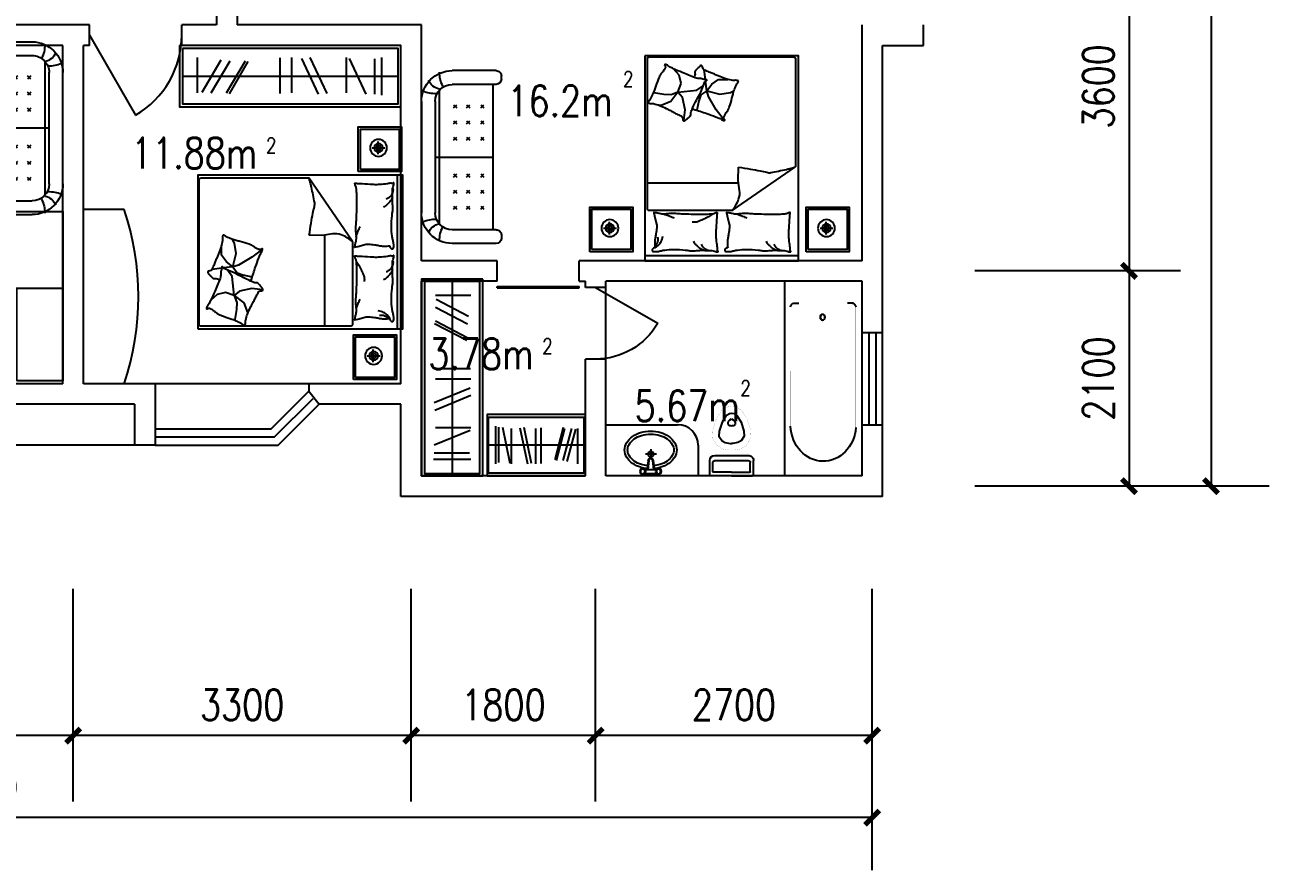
# Model space of a CAD drawing. Header units: millimetres. Extents: x 879 to 37248, y 402 to 36770.
# Drawn here: x 25078 to 37221, y 402 to 8648 of the extents above; entities that cross this region are included whole.
import ezdxf
from ezdxf.enums import TextEntityAlignment as Align

# ---------------------------------------------------------------- set-up
doc = ezdxf.new("R2010")
doc.units = ezdxf.units.MM
for name, color, linetype in [('AXIS', 3, 'Continuous'), ('GROUND', 2, 'Continuous'), ('J', 8, 'Continuous'), ('PUB_TEXT', 7, 'Continuous'), ('PUB_WINDW', 7, 'Continuous'), ('WALL', 255, 'Continuous'), ('WD', 7, 'Continuous'), ('WINDOW', 2, 'Continuous')]:
    doc.layers.add(name, color=color, linetype=linetype)
doc.styles.add('DIM_FONT', font='SIMPLEX', dxfattribs={"width": 0.8})
doc.styles.add('SIMPLEX', font='SIMPLEX.SHX')
doc.styles.get("Standard").update_dxf_attribs({"font": 'arial.ttf'})
doc.dimstyles.new('AXIS', dxfattribs={"dimtxt": 300, "dimasz": 1, "dimexe": 250, "dimexo": 300, "dimgap": 0.09, "dimtad": 1, "dimdec": 0, "dimzin": 0, "dimdsep": 46, "dimtxsty": 'DIM_FONT', "dimblk": '_DIMX', "dimcen": 0.09, "dimse1": 1, "dimse2": 1, "dimclrt": 7, "dimadec": 0, "dimazin": 0, "dimtfac": 1, "dimtdec": 0, "dimtix": 1, "dimtmove": 2, "dimatfit": 3, "dimldrblk": '_DIMX', "dimfxl": 1, "dimtolj": 1, "dimtzin": 0, "dimarcsym": 0})

# ---------------------------------------------------------------- blocks, each defined once
blk = doc.blocks.new('_WBLK')
for p, q in [((-0.5, 0.5), (0.5, 0.5)), ((0.5, 0.167), (-0.5, 0.167)), ((0.5, -0.167), (-0.5, -0.167)), ((-0.5, -0.5), (0.5, -0.5))]:
    blk.add_line(p, q)
at = {"style": 'SIMPLEX', "flags": 9}
blk.add_attdef('A', text='', height=1, dxfattribs=at).set_placement((0, 1.5), align=Align.MIDDLE)
blk = doc.blocks.new('M_E4')
for p, q in [((670, -80), (670, -137)), ((670, -86), (670, -97)), ((670, -663), (670, -614))]:
    blk.add_line(p, q)
at = {"const_width": 1.5}
for points in [[(-750, -750), (-750, 0)], [(-750, 0), (750, 0)], [(750, 0), (750, -750)], [(608, -56), (640, -56)], [(670, -90), (670, -656)], [(750, -750), (-750, -750)], [(670, -663), (670, -655)]]:
    blk.add_lwpolyline(points, dxfattribs=at)
for points in [[(-399, -56, 0.930688), (-388, -693, 0.930688)], [(670, -86, 0.414214), (640, -56, 0.414214)], [(670, -90, 0.041784), (670, -85, 0.412615)], [(640, -693, 0.414214), (670, -663, 0.414214)]]:
    blk.add_lwpolyline(points, format="xyb", dxfattribs=at)
at = {"const_width": 1.5, "flags": 128}
for points in [[(-399, -56), (608, -56)], [(-399, -694), (645, -692)]]:
    blk.add_lwpolyline(points, dxfattribs=at)
for radius in [25, 23]:
    blk.add_circle((550, -381), radius)
blk.add_arc((640, -663), 30, 270, 280.176)
at = {"width": 0.8, "flags": 9}
for tag in ['XSIZE', 'YSIZE']:
    blk.add_attdef(tag, (0, 0), '', height=0.5, dxfattribs=at)
blk = doc.blocks.new('_DIMX')
at = {"const_width": 50}
blk.add_lwpolyline([(-70, -70), (70, 70)], dxfattribs=at)
blk = doc.blocks.new('*D53')
at = {"color": 0, "linetype": 'ByBlock', "transparency": 16777216}
blk.add_line((96137, -72535), (96137, -74633), dxfattribs=at)
at = {"layer": 'DEFPOINTS', "color": 0, "linetype": 'ByBlock', "transparency": 16777216}
for p in [(94631, -72534), (94631, -74634), (96137, -74634)]:
    blk.add_point(p, dxfattribs=at)
at = {"color": 0, "linetype": 'ByBlock', "transparency": 16777216}
for p, rotation in [((96137, -72534), 90), ((96137, -74634), 270)]:
    blk.add_blockref('_DIMX', p, dxfattribs=dict(at, rotation=rotation))
at = {"color": 7, "linetype": 'ByBlock', "transparency": 16777216, "insert": (95837, -73584), "char_height": 300, "attachment_point": 5, "rotation": 90, "style": 'DIM_FONT'}
blk.add_mtext('\\A1;2100', dxfattribs=at)
blk = doc.blocks.new('_C9SNH')
at = {"layer": 'J'}
for points in [[(2400, 600), (2400, 0), (0, 0), (0, 600)], [(2370, 570), (2370, 30), (30, 30), (30, 570)]]:
    blk.add_lwpolyline(points, close=True, dxfattribs=at)
for points in [[(206, 116), (206, 482)], [(282, 124), (282, 470)], [(379, 124), (560, 474)], [(592, 136), (592, 482)], [(802, 132), (983, 482)], [(894, 124), (1076, 474)], [(1184, 136), (1184, 482)], [(1309, 132), (1309, 478)], [(1861, 128), (1656, 442)], [(1891, 137), (1686, 451)], [(2058, 136), (1853, 450)], [(2155, 144), (1950, 458)], [(2205, 136), (2205, 482)], [(2370, 300), (30, 300)]]:
    blk.add_lwpolyline(points, dxfattribs=at)
at = {"style": 'DIM_FONT', "width": 0.8, "flags": 9}
for tag in ['XSIZE', 'YSIZE']:
    blk.add_attdef(tag, (0, 0), '', height=0.5, dxfattribs=at)
blk = doc.blocks.new('_C10TCB')
at = {"layer": 'J'}
for points in [[(0, -420), (434, -420), (434, 0), (0, 0)], [(20, -400), (414, -400), (414, -20), (20, -20)]]:
    blk.add_lwpolyline(points, close=True, dxfattribs=at)
for points in [[(167, -226), (291, -226)], [(231, -286), (231, -160)]]:
    blk.add_lwpolyline(points, dxfattribs=at)
for radius in [82.9, 42.9, 22.9]:
    blk.add_circle((230, -223), radius, dxfattribs=at)
at = {"style": 'DIM_FONT', "width": 0.8, "flags": 9}
for tag in ['XSIZE', 'YSIZE']:
    blk.add_attdef(tag, (0, 0), '', height=0.5, dxfattribs=at)
blk = doc.blocks.new('M_C36OAK')
for p, q in [((-447, 1650), (-447, 750)), ((3, 1650), (-447, 1650)), ((3, 750), (3, 1650)), ((-1019, 1347), (-920, 1347)), ((-1199, 1247), (-739, 1247)), ((-1194, 1180), (-1194, 955)), ((-744, 1180), (-744, 955)), ((-1127, 887), (-812, 887)), ((-1647, 750), (-1647, 0)), ((3, 750), (-1647, 750)), ((3, 0), (3, 750)), ((-1647, 0), (3, 0))]:
    blk.add_line(p, q)
for centre, radius, start, end in [((-1009, 1032), 316, 91.7651, 130.7265), ((-929, 1032), 316, 49.2735, 88.2349), ((-1208, 1263), 10, 130.7265, 202.67), ((-1199, 1267), 20, 202.67, 270), ((-969, -1431), 2713, 84.8023, 95.1977), ((-1127, 1180), 67.5, 90, 180), ((-812, 1180), 67.5, 0, 90), ((-739, 1267), 20, 270, 337.33), ((-730, 1263), 10, 337.33, 49.2735), ((-1127, 955), 67.5, 180, 270), ((-812, 955), 67.5, 270, 0)]:
    blk.add_arc(centre, radius, start, end)
at = {"width": 0.8, "flags": 9}
for tag in ['XSIZE', 'YSIZE']:
    blk.add_attdef(tag, (0, 0), '', height=0.5, dxfattribs=at)
blk = doc.blocks.new('_DBLK')
blk.add_line((-0.5, 0), (0, -0.866))
blk.add_arc((-0.5, 0), 1, 300, 0)
at = {"style": 'SIMPLEX', "flags": 9}
blk.add_attdef('A', text='', height=1, dxfattribs=at).set_placement((0, 1.5), align=Align.MIDDLE)
blk = doc.blocks.new('*D44')
at = {"color": 0, "linetype": 'ByBlock', "transparency": 16777216}
blk.add_line((96937, -54835), (96937, -74633), dxfattribs=at)
at = {"layer": 'DEFPOINTS', "color": 0, "linetype": 'ByBlock', "transparency": 16777216}
for p in [(94631, -54834), (94631, -74634), (96937, -74634)]:
    blk.add_point(p, dxfattribs=at)
at = {"color": 0, "linetype": 'ByBlock', "transparency": 16777216}
for p, rotation in [((96937, -54834), 90), ((96937, -74634), 270)]:
    blk.add_blockref('_DIMX', p, dxfattribs=dict(at, rotation=rotation))
at = {"color": 7, "linetype": 'ByBlock', "transparency": 16777216, "insert": (97334, -64734), "char_height": 300, "attachment_point": 5, "rotation": 90, "style": 'DIM_FONT'}
blk.add_mtext('\\A1;19800', dxfattribs=at)
blk = doc.blocks.new('*D46')
at = {"color": 0, "linetype": 'ByBlock', "transparency": 16777216}
blk.add_line((93630, -77068), (90932, -77068), dxfattribs=at)
at = {"layer": 'DEFPOINTS', "color": 0, "linetype": 'ByBlock', "transparency": 16777216}
for p in [(90931, -75634), (93631, -75634), (90931, -77068)]:
    blk.add_point(p, dxfattribs=at)
at = {"color": 0, "linetype": 'ByBlock', "transparency": 16777216, "rotation": 180.0000000000003}
blk.add_blockref('_DIMX', (90931, -77068), dxfattribs=at)
at = {"color": 0, "linetype": 'ByBlock', "transparency": 16777216}
blk.add_blockref('_DIMX', (93631, -77068), dxfattribs=at)
at = {"color": 7, "linetype": 'ByBlock', "transparency": 16777216, "insert": (92281, -76768), "char_height": 300, "attachment_point": 5, "style": 'DIM_FONT'}
blk.add_mtext('\\A1;2700', dxfattribs=at)
blk = doc.blocks.new('*D47')
at = {"color": 0, "linetype": 'ByBlock', "transparency": 16777216}
blk.add_line((93630, -77868), (75932, -77868), dxfattribs=at)
at = {"layer": 'DEFPOINTS', "color": 0, "linetype": 'ByBlock', "transparency": 16777216}
for p in [(75931, -75634), (93631, -75634), (75931, -77868)]:
    blk.add_point(p, dxfattribs=at)
at = {"color": 0, "linetype": 'ByBlock', "transparency": 16777216, "rotation": 180.0000000000002}
blk.add_blockref('_DIMX', (75931, -77868), dxfattribs=at)
at = {"color": 0, "linetype": 'ByBlock', "transparency": 16777216}
blk.add_blockref('_DIMX', (93631, -77868), dxfattribs=at)
at = {"color": 7, "linetype": 'ByBlock', "transparency": 16777216, "insert": (84781, -77568), "char_height": 300, "attachment_point": 5, "style": 'DIM_FONT'}
blk.add_mtext('\\A1;17700', dxfattribs=at)
blk = doc.blocks.new('*D49')
at = {"color": 0, "linetype": 'ByBlock', "transparency": 16777216}
blk.add_line((90930, -77068), (89132, -77068), dxfattribs=at)
at = {"layer": 'DEFPOINTS', "color": 0, "linetype": 'ByBlock', "transparency": 16777216}
for p in [(89131, -75634), (90931, -75634), (89131, -77068)]:
    blk.add_point(p, dxfattribs=at)
at = {"color": 0, "linetype": 'ByBlock', "transparency": 16777216, "rotation": 180.0000000000002}
blk.add_blockref('_DIMX', (89131, -77068), dxfattribs=at)
at = {"color": 0, "linetype": 'ByBlock', "transparency": 16777216}
blk.add_blockref('_DIMX', (90931, -77068), dxfattribs=at)
at = {"color": 7, "linetype": 'ByBlock', "transparency": 16777216, "insert": (90031, -76768), "char_height": 300, "attachment_point": 5, "style": 'DIM_FONT'}
blk.add_mtext('\\A1;1800', dxfattribs=at)
blk = doc.blocks.new('*D50')
at = {"color": 0, "linetype": 'ByBlock', "transparency": 16777216}
blk.add_line((85830, -77068), (83132, -77068), dxfattribs=at)
at = {"layer": 'DEFPOINTS', "color": 0, "linetype": 'ByBlock', "transparency": 16777216}
for p in [(83131, -75634), (85831, -75634), (83131, -77068)]:
    blk.add_point(p, dxfattribs=at)
at = {"color": 0, "linetype": 'ByBlock', "transparency": 16777216, "rotation": 180.0000000000002}
blk.add_blockref('_DIMX', (83131, -77068), dxfattribs=at)
at = {"color": 0, "linetype": 'ByBlock', "transparency": 16777216}
blk.add_blockref('_DIMX', (85831, -77068), dxfattribs=at)
at = {"color": 7, "linetype": 'ByBlock', "transparency": 16777216, "insert": (84481, -76768), "char_height": 300, "attachment_point": 5, "style": 'DIM_FONT'}
blk.add_mtext('\\A1;2700', dxfattribs=at)
blk = doc.blocks.new('*D52')
at = {"color": 0, "linetype": 'ByBlock', "transparency": 16777216}
blk.add_line((89130, -77068), (85832, -77068), dxfattribs=at)
at = {"layer": 'DEFPOINTS', "color": 0, "linetype": 'ByBlock', "transparency": 16777216}
for p in [(85831, -75634), (89131, -75634), (85831, -77068)]:
    blk.add_point(p, dxfattribs=at)
at = {"color": 0, "linetype": 'ByBlock', "transparency": 16777216, "rotation": 180.0000000000002}
blk.add_blockref('_DIMX', (85831, -77068), dxfattribs=at)
at = {"color": 0, "linetype": 'ByBlock', "transparency": 16777216}
blk.add_blockref('_DIMX', (89131, -77068), dxfattribs=at)
at = {"color": 7, "linetype": 'ByBlock', "transparency": 16777216, "insert": (87481, -76768), "char_height": 300, "attachment_point": 5, "style": 'DIM_FONT'}
blk.add_mtext('\\A1;3300', dxfattribs=at)
blk = doc.blocks.new('M_E7')
for p, q in [((-201, 62), (-201, -265)), ((-10, 112), (-151, 112)), ((-150, 61), (-150, -264)), ((-41, 81), (-130, 81)), ((-36, -102), (-36, 76)), ((0, -102), (0, 102)), ((-36, -102), (-36, -279)), ((0, -102), (0, -305)), ((-10, -315), (-151, -315)), ((-41, -284), (-130, -284))]:
    blk.add_line(p, q)
at = {"const_width": 1}
for points in [[(-651, -24), (-637, -1), (-550, 51), (-451, 83), (-371, 88), (-294, 37), (-262, -18), (-252, -84), (-252, -102)], [(-651, -180), (-637, -202), (-550, -254), (-451, -287), (-371, -292), (-294, -240), (-262, -186), (-252, -119), (-252, -102)]]:
    blk.add_lwpolyline(points, dxfattribs=at)
for points in [[(-597, -59), (-590, -49), (-523, -9), (-438, 19), (-389, 22), (-343, -9), (-325, -40), (-317, -89), (-317, -102)], [(-596, -145), (-590, -154), (-523, -194), (-438, -222), (-389, -225), (-343, -194), (-325, -164), (-317, -114), (-317, -102)]]:
    blk.add_lwpolyline(points)
blk.add_lwpolyline([(-644, -15, 0.39866), (-643, -191, 0.39866)], format="xyb", dxfattribs=at)
for centre, radius, start, end in [((-151, 62), 50, 90, 180), ((-130, 61), 20, 90, 180), ((-41, 76), 5, 0, 90), ((-10, 102), 10, 0, 90), ((-551, -102), 62.6, 137.0381, 223.979), ((-511, -114), 47.8, 77.2641, 164.6652), ((-511, -89), 47.8, 195.3348, 282.7359), ((-541, -103), 54.1, 1.1332, 40.3816), ((-541, -101), 54.1, 319.6184, 358.8668), ((-151, -265), 50, 180, 270), ((-130, -264), 20, 180, 270), ((-41, -279), 5, 270, 0), ((-10, -305), 10, 270, 0)]:
    blk.add_arc(centre, radius, start, end)
at = {"width": 0.8, "flags": 9}
for tag in ['XSIZE', 'YSIZE']:
    blk.add_attdef(tag, (0, 0), '', height=0.5, dxfattribs=at)
blk = doc.blocks.new('MIANP')
for p, q in [((9, 284), (9, 183)), ((-49, 232), (63, 232)), ((-14, 169), (-24, 77)), ((-9, 169), (-19, 77)), ((31, 169), (41, 77)), ((36, 169), (46, 77)), ((71, 77), (-48, 77)), ((71, 35), (-48, 35))]:
    blk.add_line(p, q)
for points in [[(45, 85, 0.047273), (114, 98, 0.082314), (197, 138, 0.106842), (258, 203, 0.13438), (278, 276, 0.13438), (258, 349, 0.106842), (197, 415, 0.082314), (114, 455, 0.07067), (10, 469, 0.07067), (-93, 455, 0.082314), (-176, 415, 0.106842), (-237, 349, 0.13438), (-257, 276, 0.13438)], [(42, 115, 0.047273), (106, 127, 0.082314), (180, 162, 0.106842), (232, 219, 0.13438), (248, 276, 0.13438), (232, 334, 0.106842), (180, 390, 0.082314), (106, 426, 0.07067), (10, 439, 0.07067), (-85, 426, 0.082314), (-159, 390, 0.106842), (-211, 334, 0.13438), (-227, 276, 0.13438)], [(-257, 276, 0.13438), (-237, 203, 0.106842), (-176, 138, 0.082314), (-93, 98, 0.048274), (-23, 85, 0.048274)], [(-227, 276, 0.13438), (-211, 219, 0.106842), (-159, 162, 0.082314), (-85, 127, 0.048274), (-20, 115, 0.048274)]]:
    blk.add_lwpolyline(points, format="xyb")
for centre, radius in [((9, 232), 29.7), ((-70, 56), 30.2), ((-70, 56), 23.5), ((92, 56), 30.2), ((92, 56), 23.5)]:
    blk.add_circle(centre, radius)
for radius in [24.8, 19.8]:
    blk.add_arc((11, 169), radius, 0, 180)
blk = doc.blocks.new('_E4UDG')
at = {"xscale": 0.9499999999999998, "yscale": 0.9499999999999998, "zscale": 0.9499999999999998, "rotation": 270}
blk.add_blockref('MIANP', (-417, 10), dxfattribs=at)
at = {"style": 'DIM_FONT', "width": 0.8, "flags": 9}
for tag in ['XSIZE', 'YSIZE']:
    blk.add_attdef(tag, (0, 0), '', height=0.5, dxfattribs=at)
blk = doc.blocks.new('M_C49NCG')
at = {"linetype": 'Continuous'}
for p, q in [((-543, 0), (543, 0)), ((-651, -174), (651, -174)), ((-546, -134), (546, -134)), ((0, -141), (0, -706)), ((-843, -730), (-843, -300)), ((-709, -730), (-709, -300)), ((709, -730), (709, -300)), ((843, -730), (843, -300)), ((709, -700), (-709, -700)), ((-759, -780), (-793, -780)), ((759, -780), (793, -780))]:
    blk.add_line(p, q, dxfattribs=at)
for p, q in [((-510, -314), (-480, -344)), ((-480, -314), (-510, -344)), ((-353, -314), (-323, -344)), ((-323, -314), (-353, -344)), ((-195, -314), (-165, -344)), ((-165, -314), (-195, -344)), ((165, -314), (195, -344)), ((195, -314), (165, -344)), ((323, -314), (353, -344)), ((353, -314), (323, -344)), ((480, -314), (510, -344)), ((510, -314), (480, -344)), ((-510, -441), (-480, -471)), ((-480, -441), (-510, -471)), ((-353, -441), (-323, -471)), ((-323, -441), (-353, -471)), ((-195, -441), (-165, -471)), ((-165, -441), (-195, -471)), ((165, -441), (195, -471)), ((195, -441), (165, -471)), ((323, -441), (353, -471)), ((353, -441), (323, -471)), ((480, -441), (510, -471)), ((510, -441), (480, -471)), ((-510, -578), (-480, -608)), ((-480, -578), (-510, -608)), ((-323, -578), (-353, -608)), ((-353, -578), (-323, -608)), ((-195, -578), (-165, -608)), ((-165, -578), (-195, -608)), ((165, -578), (195, -608)), ((195, -578), (165, -608)), ((353, -578), (323, -608)), ((323, -578), (353, -608)), ((480, -578), (510, -608)), ((510, -578), (480, -608))]:
    blk.add_line(p, q)
for centre, radius, start, end in [((-543, -300), 300, 90, 180), ((543, -300), 300, 0, 90), ((-543, -300), 166, 90, 180), ((543, -300), 166, 0, 90), ((-793, -730), 50, 180, 270), ((-759, -730), 50, 270, 0), ((759, -730), 50, 180, 270), ((793, -730), 50, 270, 0)]:
    blk.add_arc(centre, radius, start, end, dxfattribs=at)
for centre, radius, start, end in [((-812, -207), 153, 12.4098, 64.3982), ((-967, -139), 349, 358.7962, 21.2283), ((955, -139), 349, 158.7717, 181.2038), ((800, -207), 153, 115.6018, 167.5902), ((-817, -439), 262, 61.7476, 92.4612), ((805, -439), 262, 87.5388, 118.2524)]:
    blk.add_arc(centre, radius, start, end)
at = {"style": 'DIM_FONT', "width": 0.8, "flags": 9}
for tag in ['XSIZE', 'YSIZE']:
    blk.add_attdef(tag, (0, 0), '', height=0.5, dxfattribs=at)
blk = doc.blocks.new('M_C54TQD')
for p, q in [((0, -52), (1500, -52)), ((26, -509), (26, -1968)), ((853, -489), (46, -489)), ((853, -489), (1472, -916)), ((46, -761), (915, -761)), ((1472, -1968), (1472, -916)), ((381, -1368), (395, -1471)), ((778, -1368), (698, -1472)), ((161, -1514), (137, -1518)), ((255, -1552), (161, -1514)), ((324, -1645), (255, -1552)), ((395, -1471), (369, -1593)), ((528, -1559), (509, -1470)), ((548, -1617), (528, -1559)), ((698, -1472), (623, -1603)), ((90, -1638), (87, -1645)), ((188, -1621), (90, -1638)), ((257, -1618), (188, -1621)), ((324, -1645), (257, -1618)), ((369, -1593), (324, -1645)), ((324, -1645), (510, -1664)), ((324, -1645), (355, -1728)), ((510, -1664), (560, -1700)), ((605, -1658), (548, -1617)), ((560, -1700), (572, -1709)), ((605, -1658), (594, -1752)), ((623, -1603), (605, -1658)), ((605, -1658), (734, -1626)), ((605, -1658), (655, -1721)), ((734, -1626), (837, -1640)), ((837, -1640), (873, -1660)), ((335, -1810), (281, -1873)), ((355, -1728), (335, -1810)), ((592, -1767), (580, -1861)), ((655, -1721), (720, -1769)), ((720, -1769), (813, -1769)), ((46, -1988), (1452, -1988))]:
    blk.add_line(p, q)
blk.add_lwpolyline([(0, -2000), (0, 0), (1500, 0), (1500, -2000)], close=True)
for points in [[(101, -127, -0.263368), (73, -108, -0.494818), (82, -89, -0.049225), (100, -88, -0.036831), (124, -89, -0.031893), (161, -97, 0.035782), (195, -104, 0.032941), (285, -110, 0.026564), (396, -104, 0.017905), (434, -99, -0.033397), (454, -97, -0.03204), (491, -97, 0.018442), (555, -101, 0.010837), (620, -100, 0.014624), (668, -97, 0.111249), (691, -89, -0.153708), (708, -86, -0.076444), (715, -87, -0.215512), (717, -89, -0.585858), (714, -92, 0.363489), (709, -95, 0.191716), (709, -106, -0.129675), (711, -123, -0.01735), (708, -140, 0.019326), (706, -155, 0.018818), (699, -223, 0.021828), (698, -283, 0.006204), (700, -316, 0.001963), (706, -423, 0.028341), (710, -459, -0.117014), (709, -468, -0.36606), (708, -469, -0.03973), (694, -466, -0.048309), (681, -461, 0.062981), (670, -457, 0.04058), (647, -454, 0.014345), (580, -451, 0.005484), (454, -452, 0.007153), (358, -455, 0.008762), (316, -458, -0.008153), (270, -461, -0.06251), (213, -456, 0.078669), (167, -454, 0.047825), (145, -459, -0.034494), (114, -466, -0.023571), (89, -469, -0.510228), (88, -468), (95, -438), (116, -356, 0.073041), (118, -336, 0.023305), (112, -275, 0.018299), (108, -252, -0.01097), (101, -214, -0.042281), (98, -180, -0.027201), (101, -126)], [(575, -101, 0.027842), (551, -111, 0.048685), (539, -119, 0.023666), (511, -144, 0.031223), (492, -164, 0.046801), (486, -172, 0.023191), (478, -189)], [(657, -95, 0.088153), (622, -98, 0.088153), (591, -114, 0.077547), (569, -135, 0.077547), (555, -162)], [(810, -127, -0.263368), (782, -108, -0.494818), (791, -89, -0.049225), (809, -88, -0.036831), (833, -89, -0.031893), (871, -97, 0.035782), (905, -104, 0.032941), (994, -110, 0.026564), (1106, -104, 0.017905), (1143, -99, -0.033397), (1163, -97, -0.03204), (1200, -97, 0.018442), (1265, -101, 0.010837), (1329, -100, 0.014624), (1377, -97, 0.111249), (1400, -89, -0.153708), (1417, -86, -0.076444), (1424, -87, -0.215512), (1426, -89, -0.585858), (1423, -92, 0.363489), (1419, -95, 0.191716), (1419, -106, -0.129675), (1421, -123, -0.01735), (1418, -140, 0.019326), (1415, -155, 0.018818), (1408, -223, 0.021828), (1407, -283, 0.006204), (1409, -316, 0.001963), (1415, -423, 0.028341), (1419, -459, -0.117014), (1419, -468, -0.36606), (1417, -469, -0.03973), (1404, -466, -0.048309), (1390, -461, 0.062981), (1379, -457, 0.04058), (1356, -454, 0.014345), (1289, -451, 0.005484), (1164, -452, 0.007153), (1067, -455, 0.008762), (1025, -458, -0.008153), (979, -461, -0.06251), (922, -456, 0.078669), (877, -454, 0.047825), (854, -459, -0.034494), (823, -466, -0.023571), (798, -469, -0.510228), (797, -468), (805, -438), (825, -356, 0.073041), (827, -336, 0.023305), (821, -275, 0.018299), (817, -252, -0.01097), (810, -214, -0.042281), (807, -180, -0.027201), (810, -126)], [(1284, -101, 0.027842), (1260, -111, 0.048685), (1248, -119, 0.023666), (1220, -144, 0.031223), (1201, -164, 0.046801), (1196, -172, 0.023191), (1188, -189)], [(1366, -95, 0.088153), (1332, -98, 0.088153), (1300, -114, 0.077547), (1279, -135, 0.077547), (1265, -162)], [(99, -143, -0.05369), (114, -156, -0.070312), (122, -168, -0.015448), (125, -177, -0.013244), (129, -187, -0.082127), (132, -205, -0.064164), (129, -228)], [(101, -127, -0.077379), (136, -152, -0.077379), (161, -187, -0.047525), (171, -211, -0.047525), (176, -238)], [(191, -454, 0.009729), (219, -445, 0.009729), (246, -435, 0.007971), (267, -426, 0.007971), (289, -416)], [(661, -455, 0.016108), (622, -429, 0.024599), (595, -414, 0.009477), (546, -391, 0.015937), (516, -378, 0.072521), (500, -375, 0.033339), (463, -375)], [(901, -454, 0.009729), (928, -445, 0.009729), (955, -435, 0.007971), (977, -426, 0.007971), (998, -416)], [(853, -489, -0.085272), (917, -599, -0.124044), (926, -686), (912, -782), (914, -912)], [(914, -912, 0.007867), (1032, -894, 0.009508), (1128, -876, 0.006616), (1193, -862, -0.023828), (1212, -858, -0.080713), (1230, -859, -0.009591), (1383, -891, -0.013133), (1416, -899, -0.007859), (1472, -916)], [(464, -1480, 0.025626), (476, -1478, 0.0108), (605, -1436, 0.00456), (692, -1405, 0.01125), (727, -1391, 0.069394), (746, -1380, -0.079756), (763, -1371, -0.106399), (778, -1368, -0.328642), (782, -1372, -0.299547), (779, -1378, 0.189917), (774, -1387, 0.033518), (773, -1397, 0.075627), (773, -1402, 0.053489), (776, -1410, 0.017838), (788, -1432, 0.038394), (805, -1456, -0.059529), (816, -1472, -0.035943), (826, -1498, -0.011245), (852, -1585, -0.006203), (862, -1624, 0.010783), (868, -1647, 0.019485), (873, -1660, 0.005062), (892, -1710, 0.101392), (909, -1736, -0.223768), (914, -1749, -0.25558), (911, -1754, -0.081563), (895, -1759, -0.071805), (878, -1759, 0.069985), (861, -1759, 0.03546), (801, -1772, 0.029432), (732, -1797, 0.001554), (699, -1811, -0.00152), (665, -1826, -0.004735), (629, -1840, 0.00382), (586, -1859, 0.296001), (564, -1891, -0.649774), (542, -1900, -0.02319), (538, -1895, 0.0288), (534, -1892, 0.005727), (527, -1886, -0.004358), (519, -1878, -0.027528), (502, -1861, -0.046214), (493, -1850, -0.194121), (490, -1833, 0.133719), (489, -1809, 0.005779), (482, -1787, 0.008882)]]:
    blk.add_lwpolyline(points, format="xyb")
blk.add_lwpolyline([(58, -1583, 0.101392), (40, -1559, -0.223768), (34, -1546, -0.25558), (36, -1541, -0.081563), (52, -1535, -0.071805), (69, -1534, 0.069985), (86, -1532, 0.03546), (145, -1515, 0.029432), (211, -1485, 0.001554), (244, -1468, -0.00152), (276, -1451, -0.004735), (311, -1433, 0.00382), (353, -1412, 0.296001), (372, -1378, -0.649774), (393, -1367, -0.02319), (398, -1372, 0.0288), (402, -1375, 0.005727), (409, -1380, -0.004358), (418, -1387, -0.027528), (436, -1403, -0.046214), (445, -1414, -0.194121), (450, -1430, 0.133719), (453, -1454, 0.011505), (471, -1496, 0.008882), (497, -1550, 0.012426), (535, -1618, -0.033612), (547, -1644), (570, -1701), (588, -1744, 0.224341), (603, -1757, -0.722772), (603, -1766, -0.103513), (599, -1767, 0.053465), (592, -1767, 0.030109), (569, -1772, -0.031436), (547, -1776, -0.05324), (532, -1776, 0.05518), (517, -1777, 0.056271), (492, -1783, 0.0108), (366, -1835, 0.00456), (281, -1873, 0.01125), (247, -1889, 0.069394), (229, -1902, -0.079756), (213, -1912, -0.106399), (199, -1915, -0.328642), (195, -1912, -0.299547), (196, -1906, 0.189917), (201, -1896, 0.033518), (202, -1886, 0.075627), (201, -1882, 0.053489), (197, -1874, 0.017838), (184, -1853, 0.038394), (165, -1830, -0.059529), (153, -1815, -0.035943), (140, -1790, -0.011245), (108, -1705, -0.006203), (95, -1667, 0.010783), (87, -1645, 0.019485), (82, -1632, 0.005062)], format="xyb", close=True)
for centre, start, end in [((46, -509), 90, 180), ((46, -741), 180, 270), ((46, -1968), 180, 270), ((1452, -1968), 270, 0)]:
    blk.add_arc(centre, 20, start, end)
at = {"style": 'DIM_FONT', "width": 0.8, "flags": 9}
for tag in ['XSIZE', 'YSIZE']:
    blk.add_attdef(tag, (0, 0), '', height=0.5, dxfattribs=at)
blk = doc.blocks.new('M_A13ZTG')
for p, q in [((-0.502, 0.208), (0.498, 0.208)), ((-0.502, 0.208), (-0.502, 0.19)), ((-0.502, 0.19), (0.498, 0.19)), ((0.498, 0.208), (0.498, 0.19))]:
    blk.add_line(p, q)
blk = doc.blocks.new('*D45')
at = {"color": 0, "linetype": 'ByBlock', "transparency": 16777216}
blk.add_line((96137, -68935), (96137, -72533), dxfattribs=at)
at = {"layer": 'DEFPOINTS', "color": 0, "linetype": 'ByBlock', "transparency": 16777216}
for p in [(94631, -68934), (94631, -72534), (96137, -72534)]:
    blk.add_point(p, dxfattribs=at)
at = {"color": 0, "linetype": 'ByBlock', "transparency": 16777216}
for p, rotation in [((96137, -68934), 90), ((96137, -72534), 270)]:
    blk.add_blockref('_DIMX', p, dxfattribs=dict(at, rotation=rotation))
at = {"color": 7, "linetype": 'ByBlock', "transparency": 16777216, "insert": (95837, -70734), "char_height": 300, "attachment_point": 5, "rotation": 90, "style": 'DIM_FONT'}
blk.add_mtext('\\A1;3600', dxfattribs=at)
blk = doc.blocks.new('1T4F52深新月')
at = {"layer": 'AXIS'}
for p, q in [((19329, -25668.7), (17322.1, -25668.7)), ((20194.7, -27768.7), (17322.1, -27768.7)), ((8522.1, -30845.2), (8522.1, -28768.7)), ((11822.1, -30845.2), (11822.1, -28768.7)), ((13622.1, -30845.2), (13622.1, -28768.7)), ((16322.1, -31514.6), (16322.1, -28768.7))]:
    blk.add_line(p, q, dxfattribs=at)
at = {"layer": 'GROUND'}
blk.add_line((13722.1, -26528.7), (13722.1, -25828.7), dxfattribs=at)
at = {"layer": 'WALL'}
for p, q in [((9922.1, -23128.7), (9922.1, -23268.7)), ((10122.1, -23128.7), (10122.1, -23268.7)), ((8682.1, -23268.7), (6882.1, -23268.7)), ((8682.1, -23468.7), (8682.1, -23268.7)), ((9582.1, -23468.7), (9582.1, -23268.7)), ((9922.1, -23268.7), (9582.1, -23268.7)), ((11922.1, -23268.7), (10122.1, -23268.7)), ((11922.1, -25568.7), (11922.1, -23268.7)), ((16222.1, -25568.7), (16222.1, -23268.7)), ((16822.1, -23468.7), (16822.1, -23268.7)), ((8422.1, -23468.7), (6882.1, -23468.7)), ((8422.1, -26768.7), (8422.1, -23468.7)), ((8622.1, -26768.7), (8622.1, -23468.7)), ((8682.1, -23468.7), (8622.1, -23468.7)), ((11722.1, -23468.7), (9582.1, -23468.7)), ((11722.1, -25568.7), (11722.1, -23468.7)), ((16422.1, -26268.7), (16422.1, -23468.7)), ((16422.1, -23468.7), (16822.1, -23468.7)), ((11722.1, -26768.7), (11722.1, -25568.7)), ((12662.1, -25568.7), (11922.1, -25568.7)), ((12662.1, -25768.7), (12662.1, -25568.7)), ((16222.1, -25568.7), (13462.1, -25568.7)), ((13462.1, -25768.7), (13462.1, -25568.7)), ((11922.1, -27668.7), (11922.1, -25768.7)), ((12662.1, -25768.7), (11922.1, -25768.7)), ((13462.1, -25768.7), (13522.1, -25768.7)), ((13522.1, -25828.7), (13522.1, -25768.7)), ((13722.1, -25828.7), (13522.1, -25828.7)), ((16222.1, -25768.7), (13722.1, -25768.7)), ((13722.1, -25828.7), (13722.1, -25768.7)), ((16222.1, -26268.7), (16222.1, -25768.7)), ((16222.1, -26268.7), (16422.1, -26268.7)), ((13722.1, -26528.7), (13522.1, -26528.7)), ((13522.1, -27668.7), (13522.1, -26528.7)), ((13722.1, -27668.7), (13722.1, -26528.7)), ((8422.1, -26768.7), (7722.1, -26768.7)), ((9322.1, -26768.7), (8622.1, -26768.7)), ((9322.1, -26768.7), (9322.1, -27368.7)), ((11722.1, -26768.7), (10822.1, -26768.7)), ((10822.1, -26768.7), (10822.1, -26842.4)), ((9122.1, -26968.7), (7922.1, -26968.7)), ((9122.1, -26968.7), (9122.1, -27368.7)), ((11722.1, -26968.7), (10922.1, -26968.7)), ((11722.1, -27868.7), (11722.1, -26968.7)), ((16222.1, -27168.7), (16422.1, -27168.7)), ((16222.1, -27668.7), (16222.1, -27168.7)), ((16422.1, -27868.7), (16422.1, -27168.7)), ((13522.1, -27668.7), (11922.1, -27668.7)), ((16222.1, -27668.7), (13722.1, -27668.7)), ((16422.1, -27868.7), (11722.1, -27868.7))]:
    blk.add_line(p, q, dxfattribs=at)
for points in [[(10822.1, -26842.4), (10922.1, -26968.7)], [(9322.1, -27368.7), (9122.1, -27368.7)]]:
    blk.add_lwpolyline(points, dxfattribs=at)
at = {"layer": 'WD'}
for points in [[(9022.1, -25068.8), (8622.1, -25068.8)], [(15467.6, -27668.7), (15467.6, -25768.7)], [(13722.1, -27668.7), (13722.1, -27168.7), (14422.1, -27168.7)], [(9122.1, -27368.7), (7922.1, -27368.7)], [(14622.1, -27368.7), (14622.1, -27668.7)]]:
    blk.add_lwpolyline(points, dxfattribs=at)
for centre, radius, start, end in [((6472.8, -25918.7), 2687.3, 341.5622, 18.4378), ((14422.1, -27368.7), 200, 360, 90)]:
    blk.add_arc(centre, radius, start, end, dxfattribs=at)
at = {"layer": 'WINDOW'}
for points in [[(10822.1, -26768.7), (9322.1, -26768.7)], [(9322.1, -27208.7), (10455.8, -27208.7), (10822.1, -26842.4)], [(9322.1, -27288.7), (10489, -27288.7), (10865.5, -26912.1)], [(9322.1, -27368.7), (10522.1, -27368.7), (10922.1, -26968.7)]]:
    blk.add_lwpolyline(points, dxfattribs=at)
at = {"layer": 'WD'}
for name, p, xscale, rotation in [('M_C49NCG', (8422.1, -24276.7), -1, 270.0000000000002), ('M_C54TQD', (14100.7, -25568.7), -1, 180.0000000000002), ('M_C49NCG', (11922.1, -24557.7), -1, 90.00000000000024), ('_C10TCB', (11725.7, -24698), -1, 270.0000000000002), ('M_C54TQD', (11738.9, -26233.9), -1, 270.0000000000002), ('M_C36OAK', (8418.9, -25089.4), -1, 180.0000000000002), ('_C10TCB', (13983.9, -25481), -1, 270.0000000000002), ('_C10TCB', (16097.7, -25481), -1, 270.0000000000002), ('_C9SNH', (11922.1, -27668.7), -0.8, 270.0000000000002), ('M_E4', (16217.6, -26744.1), -1.13333, 270.0000000000002), ('_C10TCB', (11678.3, -26727.2), -1, 270.0000000000002), ('M_E7', (14847.1, -27668.7), -1, 90.00000000000024), ('_E4UDG', (14159.1, -27260.7), -1, 270.0000000000002)]:
    blk.add_blockref(name, p, dxfattribs=dict(at, xscale=xscale, rotation=rotation))
at = {"layer": 'WD', "xscale": -0.9}
blk.add_blockref('_C9SNH', (11722.1, -24068.7), dxfattribs=at)
at = {"layer": 'WD', "xscale": -0.4, "zscale": 0.4, "rotation": 180.0000000000002}
blk.add_blockref('_C9SNH', (12562.1, -27068.7), dxfattribs=at)
at = {"layer": 'WINDOW'}
for name, p, xscale, yscale, zscale in [('_DBLK', (9132.1, -23368.7), 900, 900, 900), ('M_A13ZTG', (13062.1, -25668.7), 800, -800, 800)]:
    blk.add_blockref(name, p, dxfattribs=dict(at, xscale=xscale, yscale=yscale, zscale=zscale))
for name, p, xscale, yscale, zscale, rotation in [('_DBLK', (13622.1, -26178.7), -700, 700, 700, 90.00000000000024), ('_WBLK', (16322.1, -26718.7), -900, 200, 900, 270.0000000000002)]:
    blk.add_blockref(name, p, dxfattribs=dict(at, xscale=xscale, yscale=yscale, zscale=zscale, rotation=rotation))
at = {"layer": 'PUB_TEXT', "style": 'DIM_FONT', "width": 0.8}
for p in [(13806.5, -23871.5), (10322, -24519), (13018, -26478.6), (14952.1, -26887.5)]:
    blk.add_text(' 2', height=150, dxfattribs=at).set_placement(p)
for s, p in [('16.2m', (13789.2, -24009.8)), ('11.88m', (10322, -24519)), ('3.78m', (13018, -26478.6)), ('5.67m', (15030.2, -26985))]:
    blk.add_text(s, height=300, dxfattribs=at).set_placement(p, align=Align.MIDDLE_RIGHT)
at = {"layer": 'AXIS'}
dim = blk.add_linear_dim(base=(19627.5, -27768.7), p1=(17322.1, -7968.7), p2=(17322.1, -27768.7), angle=270, dimstyle='AXIS', dxfattribs=at)
dim.commit()
dim.dimension.update_dxf_attribs({"geometry": '*D44', "text_midpoint": (20025, -17868.7), "dimtype": 129, "insert": (-77309, 46865.5)})
for base, p1, p2, angle, picture, middle in [((18827.5, -25668.7), (17322.1, -22068.7), (17322.1, -25668.7), 270, '*D45', (18527.5, -23868.7)), ((18827.5, -27768.7), (17322.1, -25668.7), (17322.1, -27768.7), 270, '*D53', (18527.5, -26718.7)), ((5822.1, -30202.3), (8522.1, -28768.7), (5822.1, -28768.7), 180, '*D50', (7172.1, -29902.3)), ((8522.1, -30202.3), (11822.1, -28768.7), (8522.1, -28768.7), 180, '*D52', (10172.1, -29902.3)), ((11822.1, -30202.3), (13622.1, -28768.7), (11822.1, -28768.7), 180, '*D49', (12722.1, -29902.3))]:
    dim = blk.add_linear_dim(base=base, p1=p1, p2=p2, angle=angle, dimstyle='AXIS', dxfattribs=at)
    dim.commit()
    dim.dimension.update_dxf_attribs({"geometry": picture, "text_midpoint": middle, "insert": (-77309, 46865.5)})
for p2, distance, picture, middle in [((-1377.9, -28768.7), 2233.6, '*D47', (7472.1, -30702.3)), ((13622.1, -28768.7), 1433.6, '*D46', (14972.1, -29902.3))]:
    dim = blk.add_aligned_dim(p1=(16322.1, -28768.7), p2=p2, distance=distance, dimstyle='AXIS', dxfattribs=at)
    dim.commit()
    dim.dimension.update_dxf_attribs({"geometry": picture, "text_midpoint": middle, "insert": (-77309, 46865.5)})

msp = doc.modelspace()

# ---------------------------------------------------------------- block references
at = {"layer": 'PUB_WINDW'}
msp.add_blockref('1T4F52深新月', (17026, 31916), dxfattribs=at)

doc.saveas('drawing.dxf')
